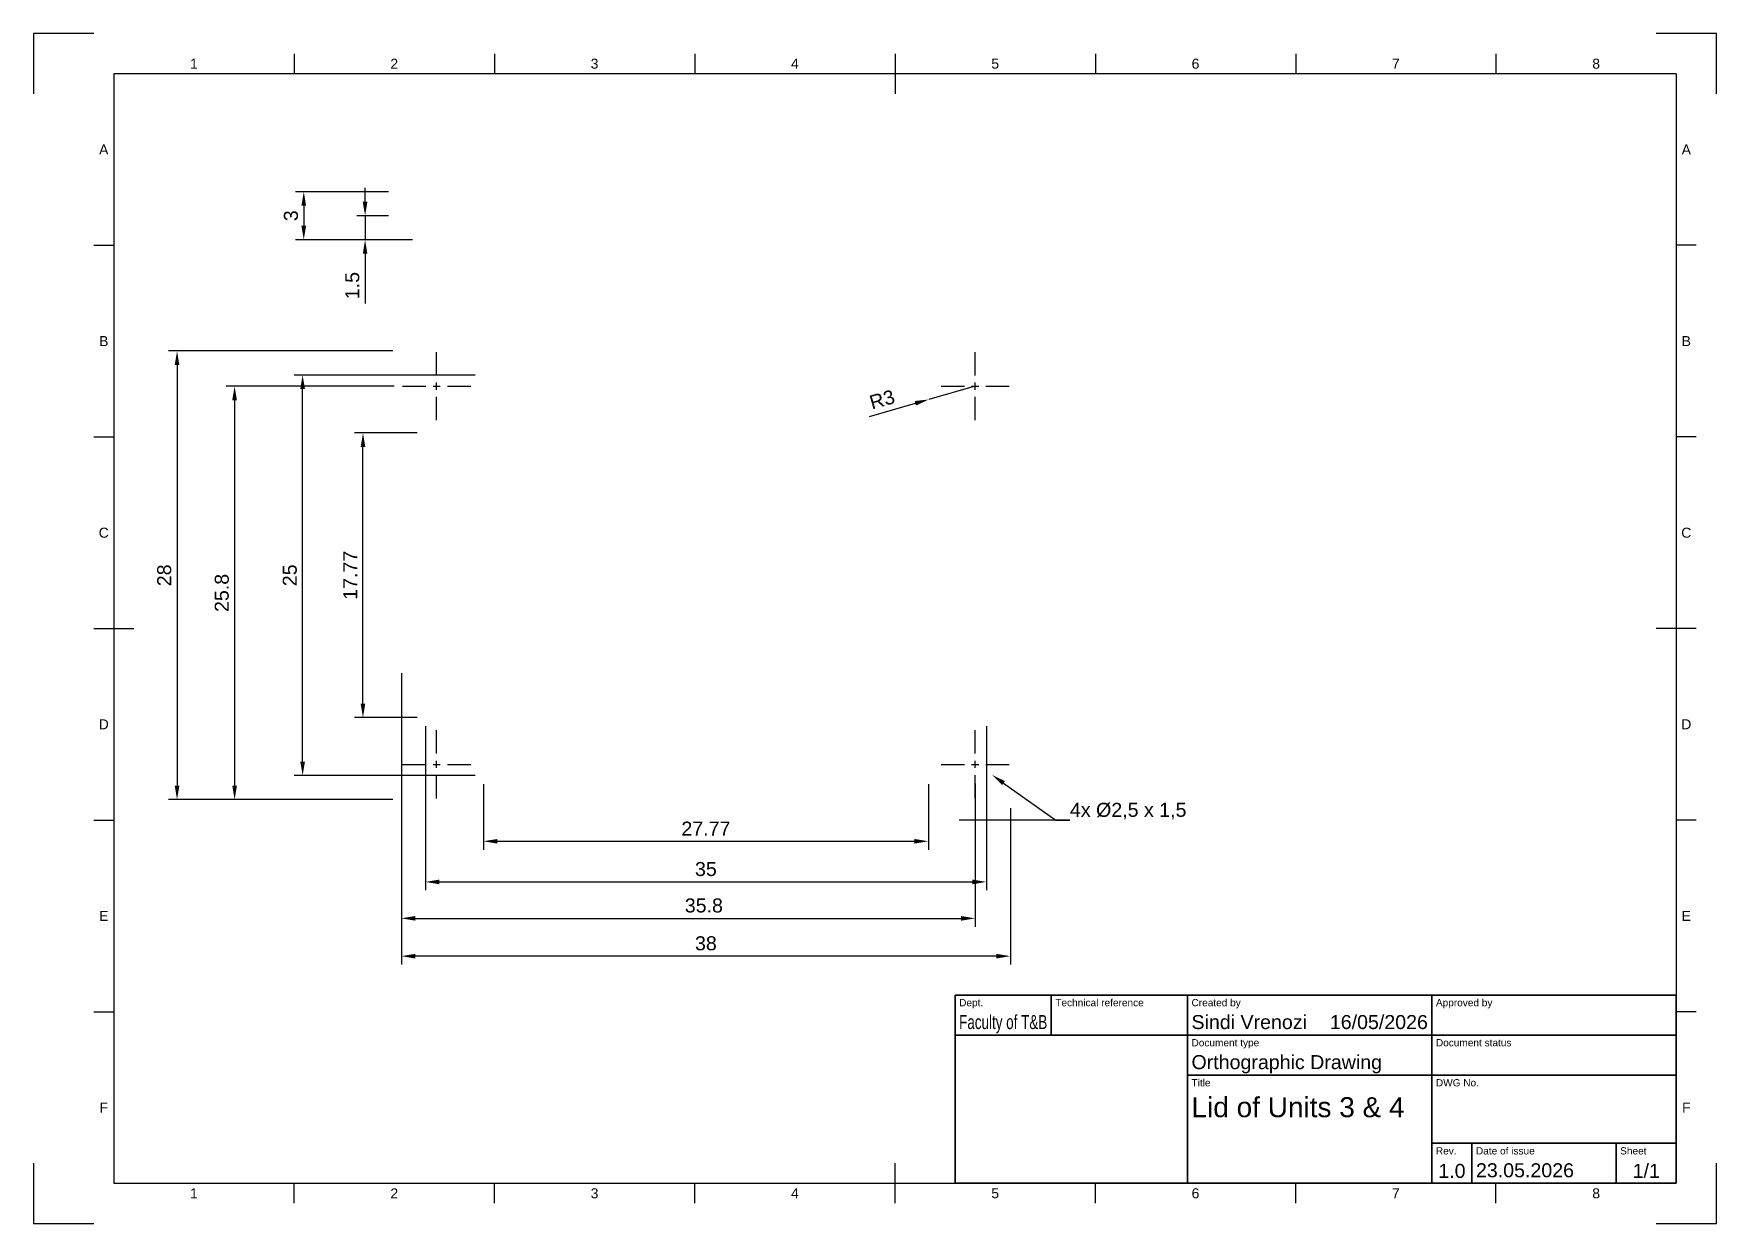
# Paper-space layout 'Lid Velcro Box v5' of a CAD drawing. Header units: millimetres. Extents: x 0 to 420, y 0 to 297.
import ezdxf
from ezdxf import colors
from ezdxf.entities.mleader import LeaderData, LeaderLine
from ezdxf.enums import TextEntityAlignment as Align
from ezdxf.math import Vec2, Vec3

# ---------------------------------------------------------------- set-up
doc = ezdxf.new("R2010")
doc.units = ezdxf.units.MM
doc.header["$LTSCALE"] = 0.75
doc.linetypes.add('CENTER2', pattern=[28.575, 19.05, -3.175, 3.175, -3.175])
for name, color, linetype, lineweight in [('BORDER', 7, 'Continuous', 25), ('FD_Dimensions', 7, 'Continuous', 25), ('Leaders', 7, 'Continuous', 25), ('Smart Centers', 7, 'CENTER2', 25), ('TITLEBLOCK', 7, 'Continuous', 35)]:
    doc.layers.add(name, color=color, linetype=linetype, lineweight=lineweight)
doc.styles.add('FusionTitle', font='arial.ttf')
doc.styles.get("Standard").update_dxf_attribs({"font": 'arial.ttf'})
doc.dimstyles.new('Dim-ISO-25', dxfattribs={"dimtxt": 3.5, "dimasz": 3.5, "dimexe": 2.1, "dimexo": 2.1, "dimgap": 1.4, "dimtad": 1, "dimzin": 12, "dimdsep": 46, "dimtxsty": 'Standard', "dimcen": 0, "dimazin": 3, "dimtp": 0.1, "dimtm": 0.1, "dimtfac": 0.714286, "dimtmove": 0, "dimatfit": 3, "dimfxl": 1, "dimtzin": 12, "dimarcsym": 0})

# ---------------------------------------------------------------- blocks, each defined once
blk = doc.blocks.new('ISO_A3_SHEET')
at = {"layer": 'BORDER'}
for p, q in [((65, 292), (65, 287)), ((115, 292), (115, 287)), ((165, 292), (165, 287)), ((215, 292), (215, 282)), ((265, 292), (265, 287)), ((315, 292), (315, 287)), ((365, 292), (365, 287)), ((410, 287), (20, 287)), ((20, 287), (20, 10)), ((410, 287), (410, 10)), ((15, 244.16666), (20, 244.16666)), ((415, 244.16666), (410, 244.16666)), ((15, 196.33333), (20, 196.33333)), ((415, 196.33333), (410, 196.33333)), ((15, 148.5), (25, 148.5)), ((415, 148.5), (405, 148.5)), ((15, 100.66667), (20, 100.66667)), ((415, 100.66667), (410, 100.66667)), ((15, 52.83334), (20, 52.83334)), ((415, 52.83334), (410, 52.83334)), ((215, 5), (215, 15)), ((20, 10), (410, 10)), ((65, 5), (65, 10)), ((115, 5), (115, 10)), ((165, 5), (165, 10)), ((265, 5), (265, 10)), ((315, 5), (315, 10)), ((365, 5), (365, 10))]:
    blk.add_line(p, q, dxfattribs=at)
at = {"layer": 'Defpoints'}
for p, q in [((15, 297), (0, 297)), ((0, 297), (0, 282)), ((420, 297), (405, 297)), ((420, 282), (420, 297)), ((0, 15), (0, 0)), ((420, 0), (420, 15)), ((0, 0), (15, 0)), ((405, 0), (420, 0))]:
    blk.add_line(p, q, dxfattribs=at)
at = {"layer": 'BORDER', "style": 'FusionTitle'}
for s, p in [('1', (40, 289.5)), ('2', (90, 289.5)), ('3', (140, 289.5)), ('4', (190, 289.5)), ('5', (240, 289.5)), ('6', (290, 289.5)), ('7', (340, 289.5)), ('8', (390, 289.5)), ('A', (17.5, 268.08333)), ('A', (412.5, 268.08333)), ('B', (17.5, 220.25)), ('B', (412.5, 220.25)), ('C', (17.5, 172.41667)), ('C', (412.5, 172.41667)), ('D', (17.5, 124.58334)), ('D', (412.5, 124.58334)), ('E', (17.5, 76.75001)), ('E', (412.5, 76.75001)), ('F', (17.5, 28.91668)), ('F', (412.5, 28.91668)), ('1', (40, 7.5)), ('2', (90, 7.5)), ('3', (140, 7.5)), ('4', (190, 7.5)), ('5', (240, 7.5)), ('6', (290, 7.5)), ('7', (340, 7.5)), ('8', (390, 7.5))]:
    blk.add_text(s, height=2.5, dxfattribs=at).set_placement(p, align=Align.MIDDLE)
blk = doc.blocks.new('ISO_TITLEBLOCK')
at = {"layer": 'TITLEBLOCK'}
for p, q in [((0, 47), (-180, 47)), ((-180, 47), (-180, 0)), ((-156, 37), (-156, 47)), ((-122, 0), (-122, 47)), ((-61, 0), (-61, 47)), ((0, 0), (0, 47)), ((-180, 37), (0, 37)), ((-122, 27), (0, 27)), ((-61, 10), (0, 10)), ((-51, 0), (-51, 10)), ((-15, 0), (-15, 10)), ((-180, 0), (0, 0))]:
    blk.add_line(p, q, dxfattribs=at)
at = {"layer": 'TITLEBLOCK', "style": 'FusionTitle'}
for s, p in [('Dept.', (-179, 46)), ('Technical reference', (-155, 46)), ('Created by', (-121, 46)), ('Approved by', (-60, 46)), ('Document type', (-121, 36)), ('Document status', (-60, 36)), ('Title', (-121, 26)), ('DWG No.', (-60, 26)), ('Rev.', (-60, 9)), ('Date of issue', (-50, 9)), ('Sheet', (-14, 9))]:
    blk.add_text(s, height=1.8, dxfattribs=at).set_placement(p, align=Align.TOP_LEFT)
for tag, height, p in [('DEPT', 3.5, (-179, 42)), ('TECHNICAL_REFERENCE', 3.5, (-155, 42)), ('CREATED_BY', 3.5, (-121, 42)), ('APPROVED_BY', 3.5, (-60, 42)), ('DOCUMENT_TYPE', 3.5, (-121, 32)), ('DOCUMENT_STATUS', 3.5, (-60, 32)), ('TITLE_1', 5, (-121, 21.5)), ('TITLE_2', 5, (-121, 14)), ('TITLE_3', 5, (-121, 6.5)), ('DATE_OF_ISSUE', 3.5, (-50, 5))]:
    blk.add_attdef(tag, text='', height=height, dxfattribs=at).set_placement(p, align=Align.TOP_LEFT)
for tag, p in [('CREATED_DATE', (-62, 42)), ('APPROVED_DATE', (-0.99, 42))]:
    blk.add_attdef(tag, text='', height=3.5, dxfattribs=at).set_placement(p, align=Align.TOP_RIGHT)
for tag, height, p in [('DRAWING_NUMBER', 5, (-30.5, 19.75)), ('REV', 3.5, (-56, 4.85)), ('SHEET', 3.5, (-7.5, 4.85))]:
    blk.add_attdef(tag, text='', height=height, dxfattribs=at).set_placement(p, align=Align.TOP_CENTER)
blk = doc.blocks.new('*D31')
at = {"layer": 'Defpoints', "color": 0, "transparency": 16777216}
for p in [(234.99, 208.98), (223.45, 205.68)]:
    blk.add_point(p, dxfattribs=at)
at = {"layer": 'FD_Dimensions', "color": 0, "lineweight": -2, "transparency": 16777216}
for p, q in [((234.99, 208.98), (223.45, 205.68)), ((208.6, 201.44), (220.08, 204.72))]:
    blk.add_line(p, q, dxfattribs=at)
at = {"layer": 'FD_Dimensions', "color": 0, "transparency": 16777216}
blk.add_solid([(219.92, 205.28), (220.24, 204.16), (223.45, 205.68)], dxfattribs=at)
at = {"layer": 'FD_Dimensions', "color": 0, "transparency": 16777216, "insert": (211.78, 205.66), "char_height": 3.5, "attachment_point": 5, "rotation": 15.9666}
blk.add_mtext('R3', dxfattribs=at)
blk = doc.blocks.new('*D34')
at = {"layer": 'Defpoints', "color": 0, "transparency": 16777216}
for p in [(97.79, 126.25), (237.79, 126.25), (237.79, 85.24)]:
    blk.add_point(p, dxfattribs=at)
at = {"layer": 'FD_Dimensions', "color": 0, "lineweight": -2, "transparency": 16777216}
for p, q in [((97.79, 124.15), (97.79, 83.14)), ((237.79, 124.15), (237.79, 83.14)), ((101.29, 85.24), (234.29, 85.24))]:
    blk.add_line(p, q, dxfattribs=at)
at = {"layer": 'FD_Dimensions', "color": 0, "transparency": 16777216}
for points in [[(101.29, 85.82), (101.29, 84.65), (97.79, 85.24)], [(234.29, 85.82), (234.29, 84.65), (237.79, 85.24)]]:
    blk.add_solid(points, dxfattribs=at)
at = {"layer": 'FD_Dimensions', "color": 0, "transparency": 16777216, "insert": (167.79, 88.43), "char_height": 3.5, "attachment_point": 5}
blk.add_mtext('35', dxfattribs=at)
blk = doc.blocks.new('*D35')
at = {"layer": 'Defpoints', "color": 0, "transparency": 16777216}
for p in [(112.26, 111.78), (223.32, 111.78), (223.32, 95.38)]:
    blk.add_point(p, dxfattribs=at)
at = {"layer": 'FD_Dimensions', "color": 0, "lineweight": -2, "transparency": 16777216}
for p, q in [((112.26, 109.68), (112.26, 93.28)), ((223.32, 109.68), (223.32, 93.28)), ((115.76, 95.38), (219.82, 95.38))]:
    blk.add_line(p, q, dxfattribs=at)
at = {"layer": 'FD_Dimensions', "color": 0, "transparency": 16777216}
for points in [[(115.76, 95.96), (115.76, 94.8), (112.26, 95.38)], [(219.82, 95.96), (219.82, 94.8), (223.32, 95.38)]]:
    blk.add_solid(points, dxfattribs=at)
at = {"layer": 'FD_Dimensions', "color": 0, "transparency": 16777216, "insert": (167.79, 98.54), "char_height": 3.5, "attachment_point": 5}
blk.add_mtext('27.77', dxfattribs=at)
blk = doc.blocks.new('*D36')
at = {"layer": 'Defpoints', "color": 0, "transparency": 16777216}
for p in [(67.14, 211.78), (112.26, 211.78), (112.26, 111.78)]:
    blk.add_point(p, dxfattribs=at)
at = {"layer": 'FD_Dimensions', "color": 0, "lineweight": -2, "transparency": 16777216}
for p, q in [((110.16, 211.78), (65.04, 211.78)), ((67.14, 115.28), (67.14, 208.28)), ((110.16, 111.78), (65.04, 111.78))]:
    blk.add_line(p, q, dxfattribs=at)
at = {"layer": 'FD_Dimensions', "color": 0, "transparency": 16777216}
for points in [[(66.55, 208.28), (67.72, 208.28), (67.14, 211.78)], [(66.55, 115.28), (67.72, 115.28), (67.14, 111.78)]]:
    blk.add_solid(points, dxfattribs=at)
at = {"layer": 'FD_Dimensions', "color": 0, "transparency": 16777216, "insert": (63.95, 161.78), "char_height": 3.5, "attachment_point": 5, "rotation": 90}
blk.add_mtext('25', dxfattribs=at)
blk = doc.blocks.new('*D37')
at = {"layer": 'Defpoints', "color": 0, "transparency": 16777216}
for p in [(82.2, 197.32), (97.79, 197.32), (97.79, 126.25)]:
    blk.add_point(p, dxfattribs=at)
at = {"layer": 'FD_Dimensions', "color": 0, "lineweight": -2, "transparency": 16777216}
for p, q in [((95.69, 197.32), (80.1, 197.32)), ((82.2, 129.75), (82.2, 193.82)), ((95.69, 126.25), (80.1, 126.25))]:
    blk.add_line(p, q, dxfattribs=at)
at = {"layer": 'FD_Dimensions', "color": 0, "transparency": 16777216}
for points in [[(81.62, 193.82), (82.78, 193.82), (82.2, 197.32)], [(81.62, 129.75), (82.78, 129.75), (82.2, 126.25)]]:
    blk.add_solid(points, dxfattribs=at)
at = {"layer": 'FD_Dimensions', "color": 0, "transparency": 16777216, "insert": (79.04, 161.78), "char_height": 3.5, "attachment_point": 5, "rotation": 90}
blk.add_mtext('17.77', dxfattribs=at)
blk = doc.blocks.new('*D52')
at = {"layer": 'Defpoints', "color": 0, "transparency": 16777216}
for p in [(91.79, 217.78), (35.79, 105.78), (91.79, 105.78)]:
    blk.add_point(p, dxfattribs=at)
at = {"layer": 'FD_Dimensions', "color": 0, "lineweight": -2, "transparency": 16777216}
for p, q in [((89.69, 217.78), (33.69, 217.78)), ((35.79, 214.28), (35.79, 109.28)), ((89.69, 105.78), (33.69, 105.78))]:
    blk.add_line(p, q, dxfattribs=at)
at = {"layer": 'FD_Dimensions', "color": 0, "transparency": 16777216}
for points in [[(35.21, 214.28), (36.38, 214.28), (35.79, 217.78)], [(35.21, 109.28), (36.38, 109.28), (35.79, 105.78)]]:
    blk.add_solid(points, dxfattribs=at)
at = {"layer": 'FD_Dimensions', "color": 0, "transparency": 16777216, "insert": (32.6, 161.78), "char_height": 3.5, "attachment_point": 5, "rotation": 90}
blk.add_mtext('28', dxfattribs=at)
blk = doc.blocks.new('*D53')
at = {"layer": 'Defpoints', "color": 0, "transparency": 16777216}
for p in [(90.64, 257.54), (67.42, 245.54), (96.64, 245.54)]:
    blk.add_point(p, dxfattribs=at)
at = {"layer": 'FD_Dimensions', "color": 0, "lineweight": -2, "transparency": 16777216}
for p, q in [((88.54, 257.54), (65.32, 257.54)), ((67.42, 254.04), (67.42, 249.04)), ((94.54, 245.54), (65.32, 245.54))]:
    blk.add_line(p, q, dxfattribs=at)
at = {"layer": 'FD_Dimensions', "color": 0, "transparency": 16777216}
for points in [[(66.83, 254.04), (68, 254.04), (67.42, 257.54)], [(66.83, 249.04), (68, 249.04), (67.42, 245.54)]]:
    blk.add_solid(points, dxfattribs=at)
at = {"layer": 'FD_Dimensions', "color": 0, "transparency": 16777216, "insert": (64.23, 251.54), "char_height": 3.5, "attachment_point": 5, "rotation": 90}
blk.add_mtext('3', dxfattribs=at)
blk = doc.blocks.new('*D54')
at = {"layer": 'Defpoints', "color": 0, "transparency": 16777216}
for p in [(82.73, 251.54), (90.64, 251.54), (96.64, 245.54)]:
    blk.add_point(p, dxfattribs=at)
at = {"layer": 'FD_Dimensions', "color": 0, "lineweight": -2, "transparency": 16777216}
for p, q in [((82.73, 255.04), (82.73, 258.54)), ((88.54, 251.54), (80.63, 251.54)), ((82.73, 251.54), (82.73, 245.54)), ((94.54, 245.54), (80.63, 245.54)), ((82.73, 242.04), (82.73, 229.67))]:
    blk.add_line(p, q, dxfattribs=at)
at = {"layer": 'FD_Dimensions', "color": 0, "transparency": 16777216}
for points in [[(82.14, 255.04), (83.31, 255.04), (82.73, 251.54)], [(82.14, 242.04), (83.31, 242.04), (82.73, 245.54)]]:
    blk.add_solid(points, dxfattribs=at)
at = {"layer": 'FD_Dimensions', "color": 0, "transparency": 16777216, "insert": (79.54, 234.11), "char_height": 3.5, "attachment_point": 5, "rotation": 90}
blk.add_mtext('1.5', dxfattribs=at)
blk = doc.blocks.new('*D57')
at = {"layer": 'Defpoints', "color": 0, "transparency": 16777216}
for p in [(91.79, 105.78), (243.79, 105.78), (91.79, 66.7)]:
    blk.add_point(p, dxfattribs=at)
at = {"layer": 'FD_Dimensions', "color": 0, "lineweight": -2, "transparency": 16777216}
for p, q in [((91.79, 103.68), (91.79, 64.6)), ((243.79, 103.68), (243.79, 64.6)), ((240.29, 66.7), (95.29, 66.7))]:
    blk.add_line(p, q, dxfattribs=at)
at = {"layer": 'FD_Dimensions', "color": 0, "transparency": 16777216}
for points in [[(95.29, 67.28), (95.29, 66.12), (91.79, 66.7)], [(240.29, 67.28), (240.29, 66.12), (243.79, 66.7)]]:
    blk.add_solid(points, dxfattribs=at)
at = {"layer": 'FD_Dimensions', "color": 0, "transparency": 16777216, "insert": (167.79, 69.89), "char_height": 3.5, "attachment_point": 5}
blk.add_mtext('38', dxfattribs=at)
blk = doc.blocks.new('*U64')
at = {"layer": 'Smart Centers', "color": 0, "ltscale": 0.75, "transparency": 16777216}
for p, q in [((0, 2.68), (0, 8.5)), ((-8.5, 0), (-2.68, 0)), ((2.68, 0), (8.5, 0)), ((0, -8.5), (0, -2.68))]:
    blk.add_line(p, q, dxfattribs=at)
at = {"layer": 'Smart Centers', "color": 0, "linetype": 'Continuous', "ltscale": 0.75, "transparency": 16777216}
for p, q in [((-0.89, 0), (0.89, 0)), ((0, -0.89), (0, 0.89))]:
    blk.add_line(p, q, dxfattribs=at)
blk = doc.blocks.new('*U65')
at = {"layer": 'Smart Centers', "color": 0, "ltscale": 0.75, "transparency": 16777216}
for p, q in [((0, 2.68), (0, 8.5)), ((-8.5, 0), (-2.68, 0)), ((2.68, 0), (8.5, 0)), ((0, -8.5), (0, -2.68))]:
    blk.add_line(p, q, dxfattribs=at)
at = {"layer": 'Smart Centers', "color": 0, "linetype": 'Continuous', "ltscale": 0.75, "transparency": 16777216}
for p, q in [((-0.89, 0), (0.89, 0)), ((0, -0.89), (0, 0.89))]:
    blk.add_line(p, q, dxfattribs=at)
blk = doc.blocks.new('*U66')
at = {"layer": 'Smart Centers', "color": 0, "ltscale": 0.75, "transparency": 16777216}
for p, q in [((0, 2.68), (0, 8.5)), ((-8.5, 0), (-2.68, 0)), ((2.68, 0), (8.5, 0)), ((0, -8.5), (0, -2.68))]:
    blk.add_line(p, q, dxfattribs=at)
at = {"layer": 'Smart Centers', "color": 0, "linetype": 'Continuous', "ltscale": 0.75, "transparency": 16777216}
for p, q in [((-0.89, 0), (0.89, 0)), ((0, -0.89), (0, 0.89))]:
    blk.add_line(p, q, dxfattribs=at)
blk = doc.blocks.new('*U67')
at = {"layer": 'Smart Centers', "color": 0, "ltscale": 0.75, "transparency": 16777216}
for p, q in [((0, 2.68), (0, 8.5)), ((-8.5, 0), (-2.68, 0)), ((2.68, 0), (8.5, 0)), ((0, -8.5), (0, -2.68))]:
    blk.add_line(p, q, dxfattribs=at)
at = {"layer": 'Smart Centers', "color": 0, "linetype": 'Continuous', "ltscale": 0.75, "transparency": 16777216}
for p, q in [((-0.89, 0), (0.89, 0)), ((0, -0.89), (0, 0.89))]:
    blk.add_line(p, q, dxfattribs=at)
blk = doc.blocks.new('*D68')
at = {"layer": 'Defpoints', "color": 0, "transparency": 16777216}
for p in [(92.09, 208.98), (50.16, 105.78), (91.79, 105.78)]:
    blk.add_point(p, dxfattribs=at)
at = {"layer": 'FD_Dimensions', "color": 0, "lineweight": -2, "transparency": 16777216}
for p, q in [((89.99, 208.98), (48.06, 208.98)), ((50.16, 205.48), (50.16, 109.28)), ((89.69, 105.78), (48.06, 105.78))]:
    blk.add_line(p, q, dxfattribs=at)
at = {"layer": 'FD_Dimensions', "color": 0, "transparency": 16777216}
for points in [[(49.57, 205.48), (50.74, 205.48), (50.16, 208.98)], [(49.57, 109.28), (50.74, 109.28), (50.16, 105.78)]]:
    blk.add_solid(points, dxfattribs=at)
at = {"layer": 'FD_Dimensions', "color": 0, "transparency": 16777216, "insert": (46.97, 157.38), "char_height": 3.5, "attachment_point": 5, "rotation": 90}
blk.add_mtext('25.8', dxfattribs=at)
blk = doc.blocks.new('*D69')
at = {"layer": 'Defpoints', "color": 0, "transparency": 16777216}
for p in [(91.79, 139.49), (234.99, 111.91), (234.99, 76.14)]:
    blk.add_point(p, dxfattribs=at)
at = {"layer": 'FD_Dimensions', "color": 0, "lineweight": -2, "transparency": 16777216}
for p, q in [((91.79, 137.39), (91.79, 74.04)), ((234.99, 109.81), (234.99, 74.04)), ((95.29, 76.14), (231.49, 76.14))]:
    blk.add_line(p, q, dxfattribs=at)
at = {"layer": 'FD_Dimensions', "color": 0, "transparency": 16777216}
for points in [[(95.29, 76.73), (95.29, 75.56), (91.79, 76.14)], [(231.49, 76.73), (231.49, 75.56), (234.99, 76.14)]]:
    blk.add_solid(points, dxfattribs=at)
at = {"layer": 'FD_Dimensions', "color": 0, "transparency": 16777216, "insert": (167.28, 79.33), "char_height": 3.5, "attachment_point": 5}
blk.add_mtext('35.8', dxfattribs=at)

psp = doc.layouts.new('Lid Velcro Box v5')

# ---------------------------------------------------------------- block references
at = {"layer": 'BORDER'}
psp.add_blockref('ISO_A3_SHEET', (0, 0), dxfattribs=at)
at = {"layer": 'Smart Centers', "ltscale": 0.75}
for name, p in [('*U67', (100.587, 208.985)), ('*U66', (234.987, 208.985)), ('*U64', (100.587, 114.585)), ('*U65', (234.987, 114.585))]:
    psp.add_blockref(name, p, dxfattribs=at)
at = {"layer": 'TITLEBLOCK'}
ref = psp.add_blockref('ISO_TITLEBLOCK', (410, 10), dxfattribs=at)
ref.add_attrib('DATE_OF_ISSUE', '23.05.2026', dxfattribs={"height": 3.5, "style": 'FusionTitle'}).set_placement((360, 15), align=Align.TOP_LEFT)
ref.add_attrib('REV', '1.0', dxfattribs={"height": 3.5, "style": 'FusionTitle'}).set_placement((354, 14.85), align=Align.TOP_CENTER)
ref.add_attrib('DOCUMENT_TYPE', 'Orthographic Drawing', dxfattribs={"height": 3.5, "style": 'FusionTitle'}).set_placement((289, 42), align=Align.TOP_LEFT)
ref.add_attrib('CREATED_DATE', '16/05/2026', dxfattribs={"height": 3.5, "style": 'FusionTitle'}).set_placement((348, 52), align=Align.TOP_RIGHT)
ref.add_attrib('SHEET', '1/1', dxfattribs={"height": 3.5, "style": 'FusionTitle'}).set_placement((402.5, 14.85), align=Align.TOP_CENTER)
ref.add_attrib('TITLE_1', 'Lid of Units 3 & 4', dxfattribs={"height": 5, "style": 'FusionTitle'}).set_placement((289, 31.5), align=Align.TOP_LEFT)
ref.add_attrib('CREATED_BY', 'Sindi Vrenozi', dxfattribs={"height": 3.5, "style": 'FusionTitle'}).set_placement((289, 52), align=Align.TOP_LEFT)
ref.add_attrib('DEPT', 'Faculty of T&B', dxfattribs={"height": 3.5, "style": 'FusionTitle', "width": 0.686225}).set_placement((231, 52), align=Align.TOP_LEFT)

# ---------------------------------------------------------------- dimensions: what is measured, and where the dimension line sits
at = {"layer": 'FD_Dimensions'}
for base, p1, p2, angle, picture, middle in [((67.415, 245.543), (90.642, 257.543), (96.642, 245.543), 90, '*D53', (67.415, 251.543)), ((82.725, 251.543), (96.642, 245.543), (90.642, 251.543), 270, '*D54', (82.725, 234.108)), ((35.792, 105.785), (91.787, 217.785), (91.787, 105.785), 90, '*D52', (35.792, 161.785)), ((50.156, 105.785), (92.087, 208.985), (91.787, 105.785), 90, '*D68', (50.156, 157.385)), ((234.987, 76.144), (91.787, 139.488), (234.987, 111.906), 180, '*D69', (167.281, 76.144))]:
    dim = psp.add_linear_dim(base=base, p1=p1, p2=p2, angle=angle, dimstyle='Dim-ISO-25', override={"dimlfac": -0.25}, dxfattribs=at)
    dim.commit()
    dim.dimension.update_dxf_attribs({"geometry": picture, "text_midpoint": middle, "dimtype": 160})
for base, p1, p2, picture, middle in [((67.138, 211.785), (112.255, 111.785), (112.255, 211.785), '*D36', (63.951, 161.785)), ((82.201, 197.316), (97.787, 126.254), (97.787, 197.316), '*D37', (79.043, 161.785))]:
    dim = psp.add_linear_dim(base=base, p1=p1, p2=p2, angle=90, dimstyle='Dim-ISO-25', override={"dimlfac": -0.25}, dxfattribs=at)
    dim.commit()
    dim.dimension.update_dxf_attribs({"geometry": picture, "text_midpoint": middle})
dim = psp.add_radius_dim(center=(234.987, 208.985), mpoint=(223.449, 205.684), dimstyle='Dim-ISO-25', override={"dimlfac": -0.25}, dxfattribs=at)
dim.commit()
dim.dimension.update_dxf_attribs({"geometry": '*D31', "text_midpoint": (212.66, 202.597)})
for base, p1, p2, picture, middle in [((237.787, 85.238), (97.787, 126.254), (237.787, 126.254), '*D34', (167.787, 88.426)), ((223.318, 95.379), (112.255, 111.785), (223.318, 111.785), '*D35', (167.787, 98.536))]:
    dim = psp.add_linear_dim(base=base, p1=p1, p2=p2, dimstyle='Dim-ISO-25', override={"dimlfac": -0.25}, dxfattribs=at)
    dim.commit()
    dim.dimension.update_dxf_attribs({"geometry": picture, "text_midpoint": middle})
dim = psp.add_linear_dim(base=(91.787, 66.7), p1=(243.787, 105.785), p2=(91.787, 105.785), dimstyle='Dim-ISO-25', override={"dimlfac": -0.25}, dxfattribs=at)
dim.commit()
dim.dimension.update_dxf_attribs({"geometry": '*D57', "text_midpoint": (167.787, 66.7), "dimtype": 160})

# ---------------------------------------------------------------- leaders
at = {"layer": 'Leaders'}
ml = psp.add_multileader_mtext('Standard', dxfattribs=at)
ml.set_content('4x %%C2,5 x 1,5', color=256)
ml.set_leader_properties()
ml.build(insert=Vec2(0, 0))
ml.multileader.update_dxf_attribs({"text_left_attachment_type": 5, "text_right_attachment_type": 5, "dogleg_length": 3.5, "arrow_head_size": 3.5})
ctx = ml.context
ctx.base_point, ctx.char_height, ctx.arrow_head_size, ctx.landing_gap_size, ctx.plane_origin = Vec3(258.662, 100.654), 3.5, 3.5, 0, Vec3(242.185, 112.988)
ctx.left_attachment, ctx.right_attachment = 5, 5
notes = []
notes.append((ctx, [(0, (1, 1, 0), (255.162, 100.654), (1, 0), 3.5, [(0, [(239.234, 111.947)], 0, [])])]))
ctx.mtext.insert, ctx.mtext.flow_direction = Vec3(258.662, 104.983), 5
for ctx, leaders in notes:
    for number, flags, end, landing, length, lines in leaders:
        leader = LeaderData()
        leader.index, (leader.has_last_leader_line, leader.has_dogleg_vector, leader.attachment_direction) = number, flags
        leader.last_leader_point, leader.dogleg_vector, leader.dogleg_length = Vec3(end), Vec3(landing), length
        for number, points, colour, breaks in lines:
            line = LeaderLine()
            line.index, line.vertices, line.color, line.breaks = number, Vec3.list(points), colors.encode_raw_color(colour), breaks
            leader.lines.append(line)
        ctx.leaders.append(leader)

doc.saveas('drawing.dxf')
